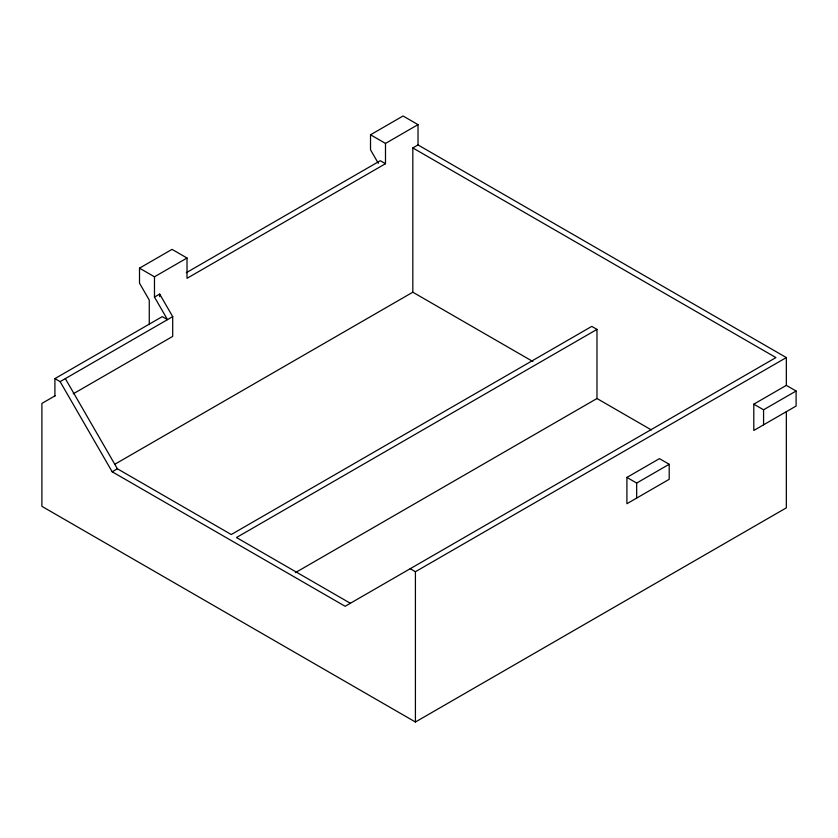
<?xml version="1.0" encoding="UTF-8"?>
<svg xmlns="http://www.w3.org/2000/svg" width="838" height="838" viewBox="0 0 838 838"><rect width="100%" height="100%" fill="white"/><g stroke="black" fill="none" stroke-linecap="round" stroke-linejoin="round"><path stroke-width="1.26" d="M149.269 324.631L149.269 300.088L139.506 283.181L139.506 268.16L172.052 249.368L187.01 258.01L187.01 278.31L385.49 163.714L385.49 143.424L418.026 124.642L418.026 144.932L412.82 147.938L412.82 292.2L114.659 464.346M378.326 163.337L370.522 149.813L370.522 134.782L403.057 116L418.026 124.642M139.506 268.16L154.475 276.802L187.01 258.01M186.319 272.696L380.284 160.707L385.49 163.714M54.91 395.892L54.91 378.619L162.289 316.628L167.495 319.634L154.475 297.092L159.681 294.086L172.701 316.628L172.701 336.394L73.241 393.818M54.91 378.619L60.116 381.625L172.701 316.628M55.465 395.578L41.9 403.413L41.9 506.351L415.418 722L786.337 507.849L786.337 411.678M60.116 381.625L112.177 471.784L117.383 468.777L231.267 534.529L591.775 326.391L596.981 329.397L596.981 398.521L295.416 572.626M596.981 329.397L236.473 537.535L350.347 603.276M410.211 568.719L415.418 571.715L786.337 357.575L786.337 385.375L753.802 404.157L753.802 430.46L796.1 406.042L796.1 391.011L786.337 385.375M626.908 477.419L659.443 458.637L669.206 464.273L669.206 479.294L626.908 503.722L626.908 477.419L636.671 483.055L669.206 464.273M753.802 404.157L763.565 409.792L796.1 391.011M418.026 144.932L786.337 357.575M412.82 147.938L775.925 357.575L345.141 606.283L112.177 471.784M370.522 134.782L385.49 143.424M412.82 292.2L532.874 361.513M596.981 398.521L651.336 429.915M65.322 378.619L117.383 468.777M763.565 409.792L763.565 424.824M636.671 483.055L636.671 498.086M415.418 571.715L415.418 722M159.681 294.086L159.681 296.642M154.475 276.802L154.475 297.092"/></g></svg>
